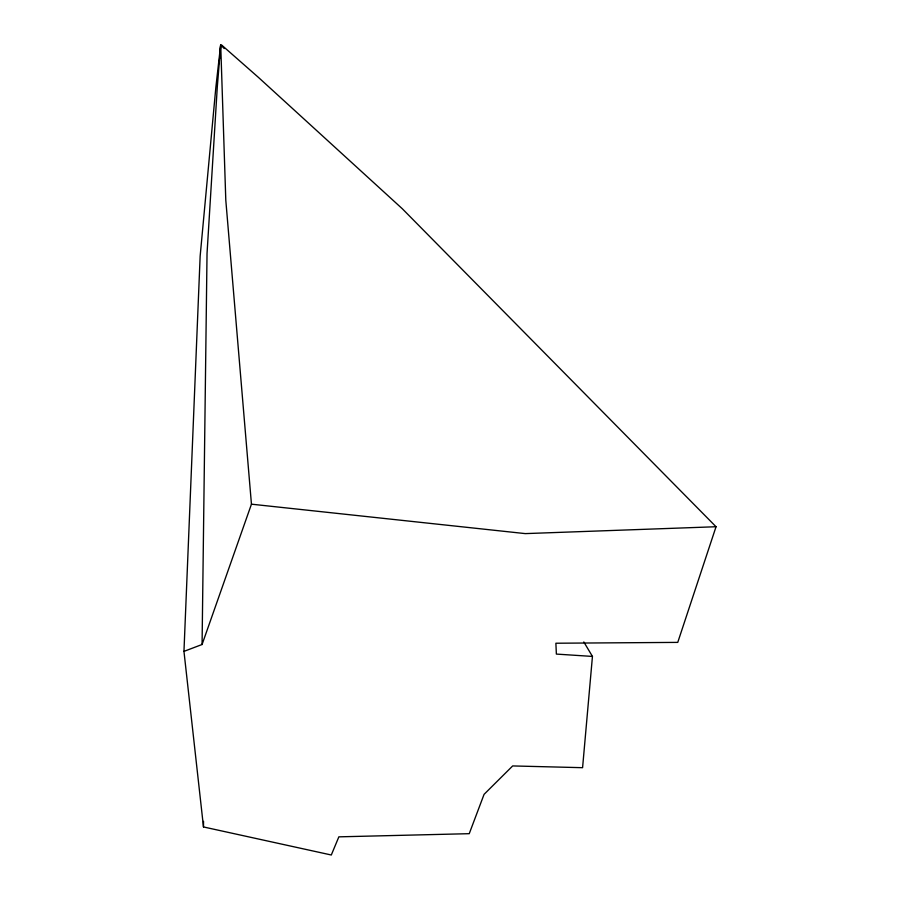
<?xml version="1.0" encoding="UTF-8"?>
<svg xmlns="http://www.w3.org/2000/svg" width="900" height="900" viewBox="0 0 900 900"><rect width="100%" height="100%" fill="white"/><g stroke="black" fill="none" stroke-linecap="round" stroke-linejoin="round"><path stroke-width="1.35" d="M583.819 641.947L592.447 656.426L582.581 767.689L512.674 765.934L484.065 794.363L469.238 833.681L338.861 836.842L331.301 855L203.49 826.954L203.535 821.34M203.49 826.954L183.96 651.375L202.072 644.501L207.034 253.53L217.305 86.805L220.714 45L221.636 45.045L258.424 77.389L402.345 208.778L716.04 526.736L677.756 642.386L555.885 643.23L556.369 654.086L592.447 656.426M183.96 651.375L200.149 256.14L215.854 87.356L220.612 45.281L220.297 51.221M219.893 58.185L220.05 55.406M221.366 45.529L224.224 48.544M202.072 644.501L251.449 504.18L225.799 200.205L220.714 45M716.04 526.736L525.296 533.61L251.449 504.18"/></g></svg>
